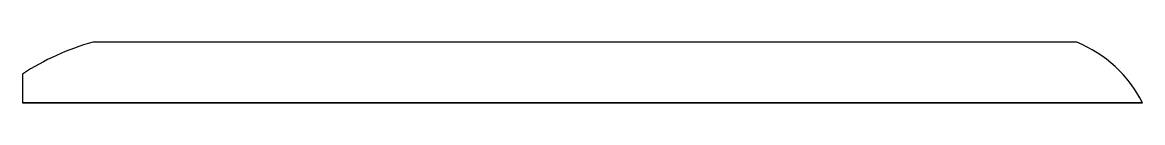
# Model space of a CAD drawing. Header units: millimetres. Extents: x -793 to 954, y 415 to 510.
import ezdxf

# ---------------------------------------------------------------- set-up
doc = ezdxf.new("R2010")
doc.units = ezdxf.units.MM

msp = doc.modelspace()

# ---------------------------------------------------------------- linework, layer by layer
msp.add_line((953.6, 415), (-793.4, 415))
msp.add_lwpolyline([(-793.4, 415), (953.6, 415, 0.18049), (851, 510), (-683.5, 510, 0.075843), (-793.4, 460.1)], format="xyb", close=True)
for points in [[(-793.4, 460.1), (-793.4, 415), (953.6, 415, 0.18049), (851, 510), (-683.5, 510, 0.075843), (-793.4, 460.1), (-793.4, 415)], [(953.6, 415, 0.18049), (851, 510), (-683.5, 510, 0.075843), (-793.4, 460.1)]]:
    msp.add_lwpolyline(points, format="xyb")

doc.saveas('drawing.dxf')
